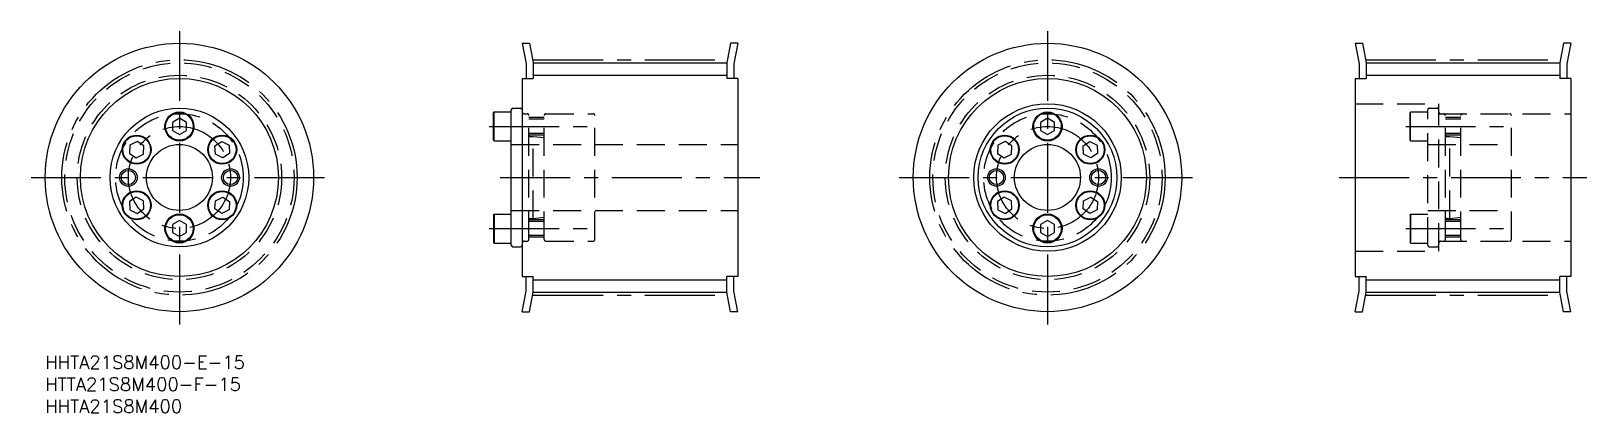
# Model space of a CAD drawing. Extents: x -3 to 350, y -13 to 74.
import ezdxf

# ---------------------------------------------------------------- set-up
doc = ezdxf.new("R2010")
doc.units = 0
doc.header["$LTSCALE"] = 0.5
doc.linetypes.add('CENTER', pattern=[50.8, 31.75, -6.35, 6.35, -6.35])
doc.linetypes.add('DASHED', pattern=[19.05, 12.7, -6.35])
for name, color, linetype in [('MSM_CENTER', 1, 'CENTER'), ('MSM_CONTINUOUS', 7, 'CONTINUOUS'), ('MSM_DASHED', 4, 'DASHED'), ('MSM_NARROW', 5, 'CONTINUOUS'), ('MSM_PART_NUMBER', 7, 'CONTINUOUS')]:
    doc.layers.add(name, color=color, linetype=linetype)
doc.styles.get("Standard").update_dxf_attribs({"font": 'txt.shx', "height": 3, "bigfont": 'bigfont.shx'})

# ---------------------------------------------------------------- blocks, each defined once
blk = doc.blocks.new('*U2')
at = {"layer": 'MSM_PART_NUMBER'}
blk.add_text('HHTA21S8M400-E-15', height=3, dxfattribs=at).set_placement((0, -3))
blk = doc.blocks.new('*U3')
at = {"layer": 'MSM_PART_NUMBER'}
blk.add_text('HTTA21S8M400-F-15', height=3, dxfattribs=at).set_placement((0, -8))
blk = doc.blocks.new('*U4')
at = {"layer": 'MSM_PART_NUMBER'}
blk.add_text('HHTA21S8M400', height=3, dxfattribs=at).set_placement((0, -13))

msp = doc.modelspace()

# ---------------------------------------------------------------- linework, layer by layer
at = {"layer": 'MSM_CENTER'}
for p, q in [((30.5, 73.77), (30.5, 7.11)), ((227.79, 73.77), (227.79, 7.11)), ((110.91, 67.24), (154.91, 67.24)), ((300.21, 67.24), (344.21, 67.24)), ((100.91, 52.1), (125.91, 52.1)), ((309.21, 52.1), (334.21, 52.1)), ((-3.21, 40.5), (63.65, 40.5)), ((103.41, 40.5), (162.41, 40.5)), ((194.09, 40.5), (260.95, 40.5)), ((294.11, 40.5), (350.38, 40.5)), ((100.91, 28.9), (125.91, 28.9)), ((309.21, 28.9), (334.21, 28.9)), ((110.91, 13.76), (154.91, 13.76)), ((300.21, 13.76), (344.21, 13.76))]:
    msp.add_line(p, q, dxfattribs=at)
for centre, radius in [((30.5, 40.5), 26.74), ((227.79, 40.5), 26.74), ((30.5, 40.5), 11.6), ((227.79, 40.5), 11.6)]:
    msp.add_circle(centre, radius, dxfattribs=at)
at = {"layer": 'MSM_CONTINUOUS'}
for p, q in [((108.4, 71), (109.31, 66.34)), ((108.4, 71), (110.06, 71)), ((110.06, 71), (110.91, 66.55)), ((155.76, 71), (154.91, 66.55)), ((157.42, 71), (155.76, 71)), ((157.42, 71), (156.51, 66.34)), ((297.7, 71), (298.61, 66.34)), ((297.7, 71), (299.35, 71)), ((299.35, 71), (300.21, 66.55)), ((345.06, 71), (344.21, 66.55)), ((346.71, 71), (345.06, 71)), ((346.71, 71), (345.81, 66.34)), ((109.31, 66.34), (109.31, 63)), ((110.91, 66.55), (154.91, 66.55)), ((110.91, 66.55), (110.91, 63)), ((154.91, 66.55), (154.91, 63)), ((156.51, 66.34), (156.51, 63)), ((298.61, 66.34), (298.61, 63)), ((300.21, 66.55), (344.21, 66.55)), ((300.21, 66.55), (300.21, 63)), ((344.21, 66.55), (344.21, 63)), ((345.81, 66.34), (345.81, 63)), ((108.41, 63), (108.41, 18)), ((108.41, 63), (110.91, 63)), ((157.41, 63), (154.91, 63)), ((157.41, 63), (157.41, 18)), ((297.71, 63), (297.71, 18)), ((297.71, 63), (300.21, 63)), ((346.71, 63), (344.21, 63)), ((346.71, 63), (346.71, 18)), ((30.5, 53.95), (28.9, 53.02)), ((32.1, 53.02), (30.5, 53.95)), ((31.3, 53.49), (31.3, 53.49)), ((31.7, 53.25), (31.7, 53.25)), ((101.91, 55.24), (102, 55.4)), ((101.91, 48.96), (101.91, 55.24)), ((102, 48.8), (102, 55.4)), ((102, 55.4), (105.91, 55.4)), ((105.91, 25.15), (105.91, 55.85)), ((106.31, 56.25), (108.01, 56.25)), ((227.79, 53.95), (226.19, 53.02)), ((229.39, 53.02), (227.79, 53.95)), ((228.59, 53.49), (228.59, 53.49)), ((228.99, 53.25), (228.99, 53.25)), ((28.9, 53.02), (28.9, 51.18)), ((28.9, 51.18), (30.5, 50.25)), ((30.5, 50.25), (32.1, 51.18)), ((32.1, 51.18), (32.1, 53.02)), ((226.19, 53.02), (226.19, 51.18)), ((226.19, 51.18), (227.79, 50.25)), ((227.79, 50.25), (229.39, 51.18)), ((229.39, 51.18), (229.39, 53.02)), ((19.22, 47.82), (19.13, 45.98)), ((19.13, 45.98), (20.67, 44.97)), ((20.87, 48.66), (19.22, 47.82)), ((22.42, 47.66), (20.87, 48.66)), ((22.32, 45.81), (22.42, 47.66)), ((38.58, 47.66), (40.13, 48.66)), ((38.68, 45.81), (38.58, 47.66)), ((40.13, 48.66), (41.78, 47.82)), ((41.87, 45.98), (40.33, 44.97)), ((41.78, 47.82), (41.87, 45.98)), ((101.91, 48.96), (102, 48.8)), ((102, 48.8), (105.91, 48.8)), ((216.52, 47.82), (216.42, 45.98)), ((216.42, 45.98), (217.97, 44.97)), ((218.16, 48.66), (216.52, 47.82)), ((219.71, 47.66), (218.16, 48.66)), ((219.62, 45.81), (219.71, 47.66)), ((235.88, 47.66), (237.43, 48.66)), ((235.97, 45.81), (235.88, 47.66)), ((237.43, 48.66), (239.07, 47.82)), ((239.17, 45.98), (237.62, 44.97)), ((239.07, 47.82), (239.17, 45.98)), ((20.67, 44.97), (22.32, 45.81)), ((40.33, 44.97), (38.68, 45.81)), ((217.97, 44.97), (219.62, 45.81)), ((237.62, 44.97), (235.97, 45.81)), ((20.67, 36.03), (19.13, 35.02)), ((22.32, 35.19), (20.67, 36.03)), ((38.68, 35.19), (40.33, 36.03)), ((40.33, 36.03), (41.87, 35.02)), ((217.97, 36.03), (216.42, 35.02)), ((219.62, 35.19), (217.97, 36.03)), ((235.97, 35.19), (237.62, 36.03)), ((237.62, 36.03), (239.17, 35.02)), ((19.13, 35.02), (19.22, 33.18)), ((19.22, 33.18), (20.87, 32.34)), ((20.87, 32.34), (22.42, 33.34)), ((22.42, 33.34), (22.32, 35.19)), ((38.58, 33.34), (38.68, 35.19)), ((40.13, 32.34), (38.58, 33.34)), ((41.78, 33.18), (40.13, 32.34)), ((41.87, 35.02), (41.78, 33.18)), ((101.91, 32.04), (102, 32.2)), ((101.91, 32.04), (101.91, 25.76)), ((102, 32.2), (105.91, 32.2)), ((102, 32.2), (102, 25.6)), ((216.42, 35.02), (216.52, 33.18)), ((216.52, 33.18), (218.16, 32.34)), ((218.16, 32.34), (219.71, 33.34)), ((219.71, 33.34), (219.62, 35.19)), ((235.88, 33.34), (235.97, 35.19)), ((237.43, 32.34), (235.88, 33.34)), ((239.07, 33.18), (237.43, 32.34)), ((239.17, 35.02), (239.07, 33.18)), ((30.5, 30.75), (28.9, 29.82)), ((28.9, 29.82), (28.9, 27.98)), ((32.1, 29.82), (30.5, 30.75)), ((32.1, 27.98), (32.1, 29.82)), ((227.79, 30.75), (226.19, 29.82)), ((226.19, 29.82), (226.19, 27.98)), ((229.39, 29.82), (227.79, 30.75)), ((229.39, 27.98), (229.39, 29.82)), ((28.9, 27.98), (30.5, 27.05)), ((30.5, 27.05), (32.1, 27.98)), ((101.91, 25.76), (102, 25.6)), ((102, 25.6), (105.91, 25.6)), ((226.19, 27.98), (227.79, 27.05)), ((227.79, 27.05), (229.39, 27.98)), ((106.31, 24.75), (108.01, 24.75)), ((108.41, 18), (110.91, 18)), ((109.31, 14.66), (109.31, 18)), ((110.91, 14.45), (110.91, 18)), ((154.91, 14.45), (154.91, 18)), ((157.41, 18), (154.91, 18)), ((156.51, 14.66), (156.51, 18)), ((297.71, 18), (300.21, 18)), ((298.61, 14.66), (298.61, 18)), ((300.21, 14.45), (300.21, 18)), ((344.21, 14.45), (344.21, 18)), ((346.71, 18), (344.21, 18)), ((345.81, 14.66), (345.81, 18)), ((108.4, 10), (109.31, 14.66)), ((110.06, 10), (110.91, 14.45)), ((110.91, 14.45), (154.91, 14.45)), ((155.76, 10), (154.91, 14.45)), ((157.42, 10), (156.51, 14.66)), ((297.7, 10), (298.61, 14.66)), ((299.35, 10), (300.21, 14.45)), ((300.21, 14.45), (344.21, 14.45)), ((345.06, 10), (344.21, 14.45)), ((346.71, 10), (345.81, 14.66)), ((108.4, 10), (110.06, 10)), ((157.42, 10), (155.76, 10)), ((297.7, 10), (299.35, 10)), ((346.71, 10), (345.06, 10))]:
    msp.add_line(p, q, dxfattribs=at)
for centre, radius in [((30.5, 40.5), 30.5), ((227.79, 40.5), 30.5), ((30.5, 40.5), 22.5), ((227.79, 40.5), 22.5), ((227.79, 40.5), 16.75), ((30.5, 40.5), 15.75), ((30.5, 52.1), 3.3), ((30.5, 52.1), 3.14), ((227.79, 40.5), 15.75), ((227.79, 52.1), 3.3), ((227.79, 52.1), 3.14), ((20.77, 46.82), 3.3), ((20.77, 46.82), 3.14), ((40.23, 46.82), 3.3), ((40.23, 46.82), 3.14), ((218.07, 46.82), 3.3), ((218.07, 46.82), 3.14), ((237.52, 46.82), 3.3), ((237.52, 46.82), 3.14), ((30.5, 40.5), 7.5), ((227.79, 40.5), 7.5), ((18.9, 40.5), 1.62), ((42.1, 40.5), 1.62), ((216.19, 40.5), 1.62), ((239.39, 40.5), 1.62), ((20.77, 34.18), 3.3), ((20.77, 34.18), 3.14), ((40.23, 34.18), 3.3), ((40.23, 34.18), 3.14), ((218.07, 34.18), 3.3), ((218.07, 34.18), 3.14), ((237.52, 34.18), 3.3), ((237.52, 34.18), 3.14), ((30.5, 28.9), 3.3), ((30.5, 28.9), 3.14), ((227.79, 28.9), 3.3), ((227.79, 28.9), 3.14)]:
    msp.add_circle(centre, radius, dxfattribs=at)
for centre, start, end in [((106.31, 55.85), 90, 180), ((108.01, 55.85), 0, 90), ((106.31, 25.15), 180, 270), ((108.01, 25.15), 270, 0)]:
    msp.add_arc(centre, 0.4, start, end, dxfattribs=at)
at = {"layer": 'MSM_DASHED'}
for p, q in [((297.71, 57.25), (316.71, 57.25)), ((316.71, 23.75), (316.71, 57.25)), ((108.82, 55), (109.51, 55)), ((109.91, 26.4), (109.91, 54.6)), ((113.41, 54.1), (109.91, 54.1)), ((113.41, 53.72), (109.91, 53.72)), ((113.41, 26.39), (113.41, 54.6)), ((113.81, 55), (124.51, 55)), ((124.91, 26.4), (124.91, 54.6)), ((310.21, 55.24), (310.3, 55.4)), ((310.21, 48.96), (310.21, 55.24)), ((310.3, 48.8), (310.3, 55.4)), ((310.3, 55.4), (314.21, 55.4)), ((314.21, 25.15), (314.21, 55.85)), ((314.61, 56.25), (316.31, 56.25)), ((316.71, 55), (346.71, 55)), ((317.12, 55), (317.81, 55)), ((318.21, 26.4), (318.21, 54.6)), ((321.71, 54.1), (318.21, 54.1)), ((321.71, 53.72), (318.21, 53.72)), ((321.71, 26.4), (321.71, 54.6)), ((333.21, 26.4), (333.21, 54.6)), ((113.41, 50.48), (109.91, 50.48)), ((113.41, 50.1), (109.93, 50.1)), ((110.32, 49.8), (110.91, 49.8)), ((110.91, 49.8), (113.41, 49.55)), ((110.91, 31.2), (110.91, 49.8)), ((321.71, 50.48), (318.21, 50.48)), ((321.71, 50.1), (318.22, 50.1)), ((318.62, 49.8), (319.21, 49.8)), ((319.21, 49.8), (321.71, 49.55)), ((319.21, 31.2), (319.21, 49.8)), ((105.91, 48), (157.41, 48)), ((310.21, 48.96), (310.3, 48.8)), ((310.3, 48.8), (314.21, 48.8)), ((314.21, 48), (333.21, 48)), ((105.91, 33), (157.41, 33)), ((310.21, 32.04), (310.3, 32.2)), ((310.21, 32.04), (310.21, 25.76)), ((310.3, 32.2), (314.21, 32.2)), ((310.3, 32.2), (310.3, 25.6)), ((314.21, 33), (333.21, 33)), ((113.41, 30.52), (109.91, 30.52)), ((113.41, 30.9), (109.93, 30.9)), ((110.32, 31.2), (110.91, 31.2)), ((110.91, 31.2), (113.41, 31.45)), ((321.71, 30.52), (318.21, 30.52)), ((321.71, 30.9), (318.22, 30.9)), ((318.62, 31.2), (319.21, 31.2)), ((319.21, 31.2), (321.71, 31.45)), ((108.82, 26), (109.51, 26)), ((113.41, 27.28), (109.91, 27.28)), ((113.41, 26.9), (109.91, 26.9)), ((113.81, 26), (124.51, 26)), ((310.21, 25.76), (310.3, 25.6)), ((310.3, 25.6), (314.21, 25.6)), ((316.71, 26), (346.71, 26)), ((317.12, 26), (317.81, 26)), ((321.71, 27.28), (318.21, 27.28)), ((321.71, 26.9), (318.21, 26.9)), ((297.71, 23.75), (316.71, 23.75)), ((314.61, 24.75), (316.31, 24.75))]:
    msp.add_line(p, q, dxfattribs=at)
for centre, radius in [((30.5, 40.5), 26.05), ((30.5, 40.5), 23.23), ((227.79, 40.5), 26.05), ((227.79, 40.5), 23.23), ((30.5, 40.5), 14.5), ((227.79, 40.5), 14.5)]:
    msp.add_circle(centre, radius, dxfattribs=at)
for centre, radius, start, end in [((108.82, 55.41), 0.41, 180, 270), ((109.51, 54.6), 0.4, 0, 90), ((113.81, 54.6), 0.4, 90, 180), ((124.51, 54.6), 0.4, 0, 90), ((314.61, 55.85), 0.4, 90, 180), ((316.31, 55.85), 0.4, 0, 90), ((317.12, 55.41), 0.41, 180, 270), ((317.81, 54.6), 0.4, 0, 90), ((322.11, 54.6), 0.4, 90, 180), ((332.81, 54.6), 0.4, 0, 90), ((110.32, 50.21), 0.41, 180, 270), ((318.62, 50.21), 0.41, 180, 270), ((110.32, 30.79), 0.41, 90, 180), ((318.62, 30.79), 0.41, 90, 180), ((108.82, 25.59), 0.41, 90, 180), ((109.51, 26.4), 0.4, 270, 0), ((113.81, 26.4), 0.4, 180, 270), ((124.51, 26.4), 0.4, 270, 0), ((314.61, 25.15), 0.4, 180, 270), ((316.31, 25.15), 0.4, 270, 0), ((317.12, 25.59), 0.41, 90, 180), ((317.81, 26.4), 0.4, 270, 0), ((322.11, 26.4), 0.4, 180, 270), ((332.81, 26.4), 0.4, 270, 0)]:
    msp.add_arc(centre, radius, start, end, dxfattribs=at)
at = {"layer": 'MSM_NARROW'}
for p, q in [((110.91, 63.73), (154.91, 63.73)), ((300.21, 63.73), (344.21, 63.73)), ((110.91, 17.27), (154.91, 17.27)), ((300.21, 17.27), (344.21, 17.27))]:
    msp.add_line(p, q, dxfattribs=at)
for centre in [(18.9, 40.5), (42.1, 40.5), (216.19, 40.5), (239.39, 40.5)]:
    msp.add_circle(centre, 2, dxfattribs=at)

# ---------------------------------------------------------------- block references
at = {"layer": 'MSM_CONTINUOUS'}
for name in ['*U2', '*U3', '*U4']:
    msp.add_blockref(name, (0, 0), dxfattribs=at)

doc.saveas('drawing.dxf')
